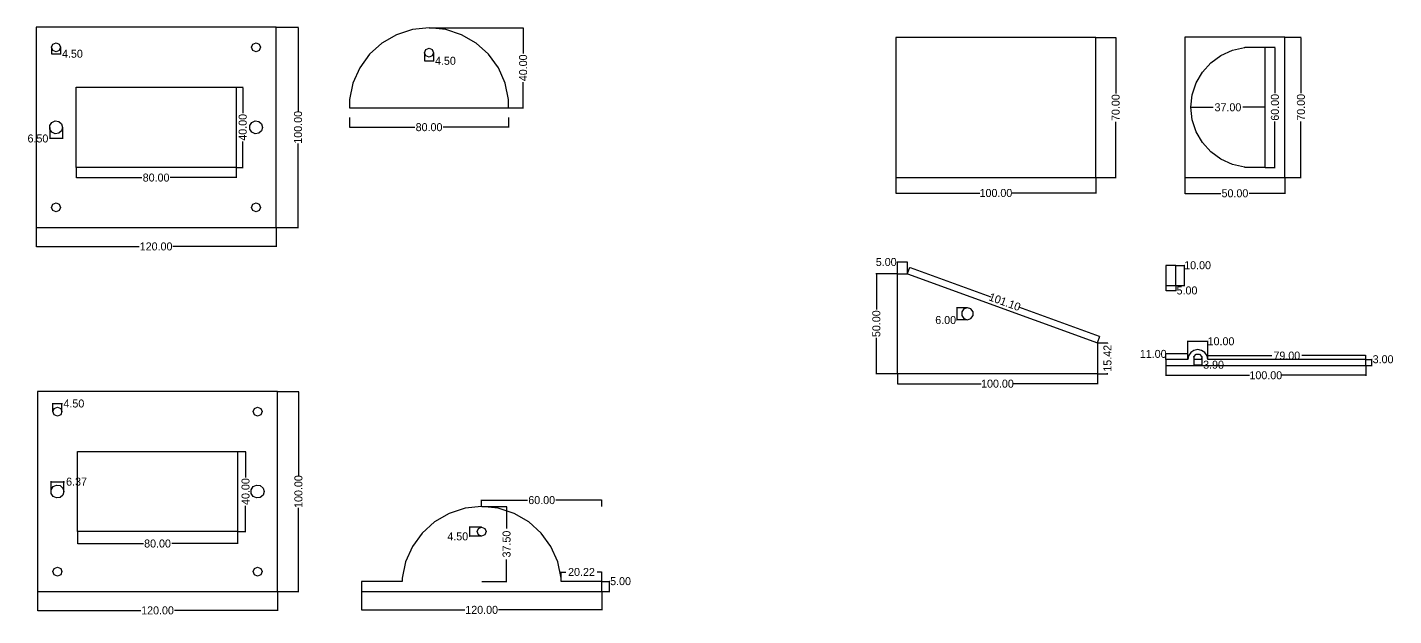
# Model space of a CAD drawing. Extents: x -184 to 1329, y -217 to 77.
# Drawn here: x -184 to 499, y -217 to 77 of the extents above; entities that cross this region are included whole.
import ezdxf

# ---------------------------------------------------------------- set-up
doc = ezdxf.new("R2010")
doc.units = 0
doc.header["$MEASUREMENT"] = 0
doc.dimstyles.new('mm', dxfattribs={"dimtxt": 4, "dimasz": 0.18, "dimexe": 0.18, "dimexo": 0.0625, "dimgap": 0.09, "dimtad": 0, "dimtoh": 1, "dimzin": 0, "dimdsep": 46, "dimtxsty": 'Standard', "dimcen": 0.09, "dimadec": 0, "dimazin": 0, "dimtfac": 1, "dimtofl": 0, "dimtmove": 0, "dimatfit": 3, "dimfxl": 1, "dimtolj": 1, "dimtzin": 0, "dimarcsym": 0})

# ---------------------------------------------------------------- blocks, each defined once
blk = doc.blocks.new('*D0')
at = {"color": 0, "lineweight": -2, "transparency": 16777216}
for p, q in [((-23.07, 31.72), (-23.07, 26.65)), ((56.49, 31.72), (56.49, 26.65)), ((-22.89, 26.83), (9.62, 26.83)), ((56.31, 26.83), (23.8, 26.83))]:
    blk.add_line(p, q, dxfattribs=at)
at = {"color": 0, "transparency": 16777216}
for points in [[(-22.89, 26.86), (-22.89, 26.8), (-23.07, 26.83)], [(56.31, 26.86), (56.31, 26.8), (56.49, 26.83)]]:
    blk.add_solid(points, dxfattribs=at)
at = {"layer": 'Defpoints', "color": 0, "transparency": 16777216}
for p in [(-23.07, 31.79), (56.49, 31.79), (56.49, 26.83)]:
    blk.add_point(p, dxfattribs=at)
at = {"color": 0, "transparency": 16777216, "insert": (16.71, 26.83), "char_height": 4, "attachment_point": 5}
blk.add_mtext('\\A1;80.00', dxfattribs=at)
blk = doc.blocks.new('*D1')
at = {"color": 0, "lineweight": -2, "transparency": 16777216}
for p, q in [((16.77, 76.52), (63.92, 76.52)), ((63.74, 76.34), (63.74, 63.61)), ((63.74, 36.7), (63.74, 49.43)), ((16.77, 36.52), (63.92, 36.52))]:
    blk.add_line(p, q, dxfattribs=at)
at = {"color": 0, "transparency": 16777216}
for points in [[(63.71, 76.34), (63.77, 76.34), (63.74, 76.52)], [(63.71, 36.7), (63.77, 36.7), (63.74, 36.52)]]:
    blk.add_solid(points, dxfattribs=at)
at = {"layer": 'Defpoints', "color": 0, "transparency": 16777216}
for p in [(16.71, 76.52), (16.71, 36.52), (63.74, 36.52)]:
    blk.add_point(p, dxfattribs=at)
at = {"color": 0, "transparency": 16777216, "insert": (63.74, 56.52), "char_height": 4, "attachment_point": 5, "rotation": 90}
blk.add_mtext('\\A1;40.00', dxfattribs=at)
blk = doc.blocks.new('*D2')
at = {"color": 0, "lineweight": -2, "transparency": 16777216}
for p, q in [((-179.71, -23.3), (-179.71, -32.97)), ((-59.71, -23.3), (-59.71, -32.97)), ((-179.53, -32.79), (-128.13, -32.79)), ((-59.89, -32.79), (-111.29, -32.79))]:
    blk.add_line(p, q, dxfattribs=at)
at = {"color": 0, "transparency": 16777216}
for points in [[(-179.53, -32.76), (-179.53, -32.82), (-179.71, -32.79)], [(-59.89, -32.76), (-59.89, -32.82), (-59.71, -32.79)]]:
    blk.add_solid(points, dxfattribs=at)
at = {"layer": 'Defpoints', "color": 0, "transparency": 16777216}
for p in [(-179.71, -23.23), (-59.71, -23.23), (-59.71, -32.79)]:
    blk.add_point(p, dxfattribs=at)
at = {"color": 0, "transparency": 16777216, "insert": (-119.71, -32.79), "char_height": 4, "attachment_point": 5}
blk.add_mtext('\\A1;120.00', dxfattribs=at)
blk = doc.blocks.new('*D3')
at = {"color": 0, "lineweight": -2, "transparency": 16777216}
for p, q in [((-59.65, 76.77), (-48.57, 76.77)), ((-48.75, 76.59), (-48.75, 34.86)), ((-48.75, -23.05), (-48.75, 18.68)), ((-59.65, -23.23), (-48.57, -23.23))]:
    blk.add_line(p, q, dxfattribs=at)
at = {"color": 0, "transparency": 16777216}
for points in [[(-48.78, 76.59), (-48.72, 76.59), (-48.75, 76.77)], [(-48.78, -23.05), (-48.72, -23.05), (-48.75, -23.23)]]:
    blk.add_solid(points, dxfattribs=at)
at = {"layer": 'Defpoints', "color": 0, "transparency": 16777216}
for p in [(-59.71, 76.77), (-59.71, -23.23), (-48.75, -23.23)]:
    blk.add_point(p, dxfattribs=at)
at = {"color": 0, "transparency": 16777216, "insert": (-48.75, 26.77), "char_height": 4, "attachment_point": 5, "rotation": 90}
blk.add_mtext('\\A1;100.00', dxfattribs=at)
blk = doc.blocks.new('*D4')
at = {"color": 0, "lineweight": -2, "transparency": 16777216}
for p, q in [((-159.71, 6.7), (-159.71, 1.45)), ((-159.53, 1.63), (-126.8, 1.63)), ((-79.89, 1.63), (-112.62, 1.63)), ((-79.71, 6.7), (-79.71, 1.45))]:
    blk.add_line(p, q, dxfattribs=at)
at = {"color": 0, "transparency": 16777216}
for points in [[(-159.53, 1.66), (-159.53, 1.6), (-159.71, 1.63)], [(-79.89, 1.66), (-79.89, 1.6), (-79.71, 1.63)]]:
    blk.add_solid(points, dxfattribs=at)
at = {"layer": 'Defpoints', "color": 0, "transparency": 16777216}
for p in [(-159.71, 6.77), (-79.71, 6.77), (-79.71, 1.63)]:
    blk.add_point(p, dxfattribs=at)
at = {"color": 0, "transparency": 16777216, "insert": (-119.71, 1.63), "char_height": 4, "attachment_point": 5}
blk.add_mtext('\\A1;80.00', dxfattribs=at)
blk = doc.blocks.new('*D5')
at = {"color": 0, "lineweight": -2, "transparency": 16777216}
for p, q in [((-79.65, 46.77), (-76.22, 46.77)), ((-76.4, 46.59), (-76.4, 33.86)), ((-76.4, 6.95), (-76.4, 19.68)), ((-79.65, 6.77), (-76.22, 6.77))]:
    blk.add_line(p, q, dxfattribs=at)
at = {"color": 0, "transparency": 16777216}
for points in [[(-76.43, 46.59), (-76.37, 46.59), (-76.4, 46.77)], [(-76.43, 6.95), (-76.37, 6.95), (-76.4, 6.77)]]:
    blk.add_solid(points, dxfattribs=at)
at = {"layer": 'Defpoints', "color": 0, "transparency": 16777216}
for p in [(-79.71, 46.77), (-79.71, 6.77), (-76.4, 6.77)]:
    blk.add_point(p, dxfattribs=at)
at = {"color": 0, "transparency": 16777216, "insert": (-76.4, 26.77), "char_height": 4, "attachment_point": 5, "rotation": 90}
blk.add_mtext('\\A1;40.00', dxfattribs=at)
blk = doc.blocks.new('*D6')
at = {"color": 0, "lineweight": -2, "transparency": 16777216}
for p, q in [((-171.96, 66.7), (-171.96, 63.36)), ((-171.78, 63.54), (-167.64, 63.54)), ((-167.46, 66.7), (-167.46, 63.36)), ((-167.46, 63.54), (-167.28, 63.54))]:
    blk.add_line(p, q, dxfattribs=at)
at = {"color": 0, "transparency": 16777216}
for points in [[(-171.78, 63.57), (-171.78, 63.51), (-171.96, 63.54)], [(-167.64, 63.57), (-167.64, 63.51), (-167.46, 63.54)]]:
    blk.add_solid(points, dxfattribs=at)
at = {"layer": 'Defpoints', "color": 0, "transparency": 16777216}
for p in [(-171.96, 66.77), (-167.46, 66.77), (-167.46, 63.54)]:
    blk.add_point(p, dxfattribs=at)
at = {"color": 0, "transparency": 16777216, "insert": (-161.52, 63.54), "char_height": 4, "attachment_point": 5}
blk.add_mtext('\\A1;4.50', dxfattribs=at)
blk = doc.blocks.new('*D7')
at = {"color": 0, "lineweight": -2, "transparency": 16777216}
for p, q in [((-172.83, 21.18), (-173.01, 21.18)), ((-172.83, 26.7), (-172.83, 21)), ((-166.64, 21.18), (-172.65, 21.18)), ((-166.46, 26.7), (-166.46, 21))]:
    blk.add_line(p, q, dxfattribs=at)
at = {"color": 0, "transparency": 16777216}
for points in [[(-172.65, 21.21), (-172.65, 21.15), (-172.83, 21.18)], [(-166.64, 21.21), (-166.64, 21.15), (-166.46, 21.18)]]:
    blk.add_solid(points, dxfattribs=at)
at = {"layer": 'Defpoints', "color": 0, "transparency": 16777216}
for p in [(-172.83, 26.77), (-172.83, 21.18), (-166.46, 26.77)]:
    blk.add_point(p, dxfattribs=at)
at = {"color": 0, "transparency": 16777216, "insert": (-178.77, 21.18), "char_height": 4, "attachment_point": 5}
blk.add_mtext('\\A1;6.50', dxfattribs=at)
blk = doc.blocks.new('*D8')
at = {"color": 0, "lineweight": -2, "transparency": 16777216}
for p, q in [((14.46, 63.96), (14.46, 59.83)), ((18.96, 63.96), (18.96, 59.83)), ((14.64, 60.01), (18.78, 60.01)), ((18.96, 60.01), (19.14, 60.01))]:
    blk.add_line(p, q, dxfattribs=at)
at = {"color": 0, "transparency": 16777216}
for points in [[(14.64, 60.04), (14.64, 59.98), (14.46, 60.01)], [(18.78, 60.04), (18.78, 59.98), (18.96, 60.01)]]:
    blk.add_solid(points, dxfattribs=at)
at = {"layer": 'Defpoints', "color": 0, "transparency": 16777216}
for p in [(14.46, 64.02), (18.96, 64.02), (18.96, 60.01)]:
    blk.add_point(p, dxfattribs=at)
at = {"color": 0, "transparency": 16777216, "insert": (24.9, 60.01), "char_height": 4, "attachment_point": 5}
blk.add_mtext('\\A1;4.50', dxfattribs=at)
blk = doc.blocks.new('*D9')
at = {"color": 0, "lineweight": -2, "transparency": 16777216}
for p, q in [((250.04, 1.56), (250.04, -6.26)), ((350.04, 1.56), (350.04, -6.26)), ((250.22, -6.08), (291.95, -6.08)), ((349.86, -6.08), (308.13, -6.08))]:
    blk.add_line(p, q, dxfattribs=at)
at = {"color": 0, "transparency": 16777216}
for points in [[(250.22, -6.05), (250.22, -6.11), (250.04, -6.08)], [(349.86, -6.05), (349.86, -6.11), (350.04, -6.08)]]:
    blk.add_solid(points, dxfattribs=at)
at = {"layer": 'Defpoints', "color": 0, "transparency": 16777216}
for p in [(250.04, 1.62), (350.04, 1.62), (350.04, -6.08)]:
    blk.add_point(p, dxfattribs=at)
at = {"color": 0, "transparency": 16777216, "insert": (300.04, -6.08), "char_height": 4, "attachment_point": 5}
blk.add_mtext('\\A1;100.00', dxfattribs=at)
blk = doc.blocks.new('*D10')
at = {"color": 0, "lineweight": -2, "transparency": 16777216}
for p, q in [((350.1, 71.62), (360.08, 71.62)), ((359.9, 71.44), (359.9, 43.71)), ((359.9, 1.8), (359.9, 29.53)), ((350.1, 1.62), (360.08, 1.62))]:
    blk.add_line(p, q, dxfattribs=at)
at = {"color": 0, "transparency": 16777216}
for points in [[(359.87, 71.44), (359.93, 71.44), (359.9, 71.62)], [(359.87, 1.8), (359.93, 1.8), (359.9, 1.62)]]:
    blk.add_solid(points, dxfattribs=at)
at = {"layer": 'Defpoints', "color": 0, "transparency": 16777216}
for p in [(350.04, 71.62), (350.04, 1.62), (359.9, 1.62)]:
    blk.add_point(p, dxfattribs=at)
at = {"color": 0, "transparency": 16777216, "insert": (359.9, 36.62), "char_height": 4, "attachment_point": 5, "rotation": 90}
blk.add_mtext('\\A1;70.00', dxfattribs=at)
blk = doc.blocks.new('*D11')
at = {"color": 0, "lineweight": -2, "transparency": 16777216}
for p, q in [((250.81, -96.46), (250.81, -101.58)), ((250.99, -101.4), (292.72, -101.4)), ((350.63, -101.4), (308.9, -101.4)), ((350.81, -96.46), (350.81, -101.58))]:
    blk.add_line(p, q, dxfattribs=at)
at = {"color": 0, "transparency": 16777216}
for points in [[(250.99, -101.37), (250.99, -101.43), (250.81, -101.4)], [(350.63, -101.37), (350.63, -101.43), (350.81, -101.4)]]:
    blk.add_solid(points, dxfattribs=at)
at = {"layer": 'Defpoints', "color": 0, "transparency": 16777216}
for p in [(250.81, -96.4), (250.81, -101.4), (350.81, -96.4)]:
    blk.add_point(p, dxfattribs=at)
at = {"color": 0, "transparency": 16777216, "insert": (300.81, -101.4), "char_height": 4, "attachment_point": 5}
blk.add_mtext('\\A1;100.00', dxfattribs=at)
blk = doc.blocks.new('*D12')
at = {"color": 0, "lineweight": -2, "transparency": 16777216}
for p, q in [((250.75, -46.4), (240.1, -46.4)), ((240.28, -46.58), (240.28, -64.31)), ((240.28, -96.22), (240.28, -78.49)), ((250.75, -96.4), (240.1, -96.4))]:
    blk.add_line(p, q, dxfattribs=at)
at = {"color": 0, "transparency": 16777216}
for points in [[(240.25, -46.58), (240.31, -46.58), (240.28, -46.4)], [(240.25, -96.22), (240.31, -96.22), (240.28, -96.4)]]:
    blk.add_solid(points, dxfattribs=at)
at = {"layer": 'Defpoints', "color": 0, "transparency": 16777216}
for p in [(250.81, -46.4), (240.28, -96.4), (250.81, -96.4)]:
    blk.add_point(p, dxfattribs=at)
at = {"color": 0, "transparency": 16777216, "insert": (240.28, -71.4), "char_height": 4, "attachment_point": 5, "rotation": 90}
blk.add_mtext('\\A1;50.00', dxfattribs=at)
blk = doc.blocks.new('*D14')
at = {"color": 0, "lineweight": -2, "transparency": 16777216}
for p, q in [((255.83, -46.34), (257.02, -43.07)), ((257.13, -43.3), (297.49, -57.99)), ((351.79, -77.76), (311.44, -63.07)), ((350.83, -80.92), (352.02, -77.65))]:
    blk.add_line(p, q, dxfattribs=at)
at = {"color": 0, "transparency": 16777216}
for points in [[(257.14, -43.28), (257.12, -43.33), (256.96, -43.24)], [(351.8, -77.73), (351.78, -77.79), (351.96, -77.82)]]:
    blk.add_solid(points, dxfattribs=at)
at = {"layer": 'Defpoints', "color": 0, "transparency": 16777216}
for p in [(255.81, -46.4), (350.81, -80.98), (351.96, -77.82)]:
    blk.add_point(p, dxfattribs=at)
at = {"color": 0, "transparency": 16777216, "insert": (304.46, -60.53), "char_height": 4, "attachment_point": 5, "rotation": 340.00009}
blk.add_mtext('\\A1;101.10', dxfattribs=at)
blk = doc.blocks.new('*D15')
at = {"color": 0, "lineweight": -2, "transparency": 16777216}
for p, q in [((250.81, -40.58), (250.63, -40.58)), ((250.81, -46.34), (250.81, -40.4)), ((255.63, -40.58), (250.99, -40.58)), ((255.81, -46.34), (255.81, -40.4))]:
    blk.add_line(p, q, dxfattribs=at)
at = {"color": 0, "transparency": 16777216}
for points in [[(250.99, -40.55), (250.99, -40.61), (250.81, -40.58)], [(255.63, -40.55), (255.63, -40.61), (255.81, -40.58)]]:
    blk.add_solid(points, dxfattribs=at)
at = {"layer": 'Defpoints', "color": 0, "transparency": 16777216}
for p in [(250.81, -40.58), (250.81, -46.4), (255.81, -46.4)]:
    blk.add_point(p, dxfattribs=at)
at = {"color": 0, "transparency": 16777216, "insert": (245.21, -40.58), "char_height": 4, "attachment_point": 5}
blk.add_mtext('\\A1;5.00', dxfattribs=at)
blk = doc.blocks.new('*D16')
at = {"color": 0, "lineweight": -2, "transparency": 16777216}
for p, q in [((350.88, -80.98), (355.99, -80.98)), ((355.81, -81.16), (355.81, -81.27)), ((350.88, -96.4), (355.99, -96.4)), ((355.81, -96.22), (355.81, -96.11))]:
    blk.add_line(p, q, dxfattribs=at)
at = {"color": 0, "transparency": 16777216}
for points in [[(355.78, -81.16), (355.84, -81.16), (355.81, -80.98)], [(355.78, -96.22), (355.84, -96.22), (355.81, -96.4)]]:
    blk.add_solid(points, dxfattribs=at)
at = {"layer": 'Defpoints', "color": 0, "transparency": 16777216}
for p in [(350.81, -80.98), (350.81, -96.4), (355.81, -96.4)]:
    blk.add_point(p, dxfattribs=at)
at = {"color": 0, "transparency": 16777216, "insert": (355.81, -88.69), "char_height": 4, "attachment_point": 5, "rotation": 90}
blk.add_mtext('\\A1;15.42', dxfattribs=at)
blk = doc.blocks.new('*D19')
at = {"color": 0, "lineweight": -2, "transparency": 16777216}
for p, q in [((285.75, -63.4), (280.35, -63.4)), ((280.53, -63.58), (280.53, -69.22)), ((285.75, -69.4), (280.35, -69.4)), ((280.53, -69.58), (280.35, -69.58)), ((280.53, -69.4), (280.53, -69.58))]:
    blk.add_line(p, q, dxfattribs=at)
at = {"color": 0, "transparency": 16777216}
for points in [[(280.5, -63.58), (280.56, -63.58), (280.53, -63.4)], [(280.5, -69.22), (280.56, -69.22), (280.53, -69.4)]]:
    blk.add_solid(points, dxfattribs=at)
at = {"layer": 'Defpoints', "color": 0, "transparency": 16777216}
for p in [(285.81, -63.4), (280.53, -69.4), (285.81, -69.4)]:
    blk.add_point(p, dxfattribs=at)
at = {"color": 0, "transparency": 16777216, "insert": (274.92, -69.58), "char_height": 4, "attachment_point": 5}
blk.add_mtext('\\A1;6.00', dxfattribs=at)
blk = doc.blocks.new('*D20')
at = {"color": 0, "lineweight": -2, "transparency": 16777216}
for p, q in [((384.93, -92.44), (384.93, -97.38)), ((484.93, -92.44), (484.93, -97.38)), ((385.11, -97.2), (426.84, -97.2)), ((484.75, -97.2), (443.02, -97.2))]:
    blk.add_line(p, q, dxfattribs=at)
at = {"color": 0, "transparency": 16777216}
for points in [[(385.11, -97.17), (385.11, -97.23), (384.93, -97.2)], [(484.75, -97.17), (484.75, -97.23), (484.93, -97.2)]]:
    blk.add_solid(points, dxfattribs=at)
at = {"layer": 'Defpoints', "color": 0, "transparency": 16777216}
for p in [(384.93, -92.37), (484.93, -92.37), (484.93, -97.2)]:
    blk.add_point(p, dxfattribs=at)
at = {"color": 0, "transparency": 16777216, "insert": (434.93, -97.2), "char_height": 4, "attachment_point": 5}
blk.add_mtext('\\A1;100.00', dxfattribs=at)
blk = doc.blocks.new('*D21')
at = {"color": 0, "lineweight": -2, "transparency": 16777216}
for p, q in [((485, -89.37), (488.11, -89.37)), ((485, -92.37), (488.11, -92.37)), ((487.93, -89.37), (487.93, -89.19)), ((487.93, -89.19), (488.11, -89.19)), ((487.93, -92.19), (487.93, -89.55))]:
    blk.add_line(p, q, dxfattribs=at)
at = {"color": 0, "transparency": 16777216}
for points in [[(487.9, -89.55), (487.96, -89.55), (487.93, -89.37)], [(487.9, -92.19), (487.96, -92.19), (487.93, -92.37)]]:
    blk.add_solid(points, dxfattribs=at)
at = {"layer": 'Defpoints', "color": 0, "transparency": 16777216}
for p in [(484.93, -89.37), (484.93, -92.37), (487.93, -89.37)]:
    blk.add_point(p, dxfattribs=at)
at = {"color": 0, "transparency": 16777216, "insert": (493.54, -89.19), "char_height": 4, "attachment_point": 5}
blk.add_mtext('\\A1;3.00', dxfattribs=at)
blk = doc.blocks.new('*D22')
at = {"color": 0, "lineweight": -2, "transparency": 16777216}
for p, q in [((405.93, -89.31), (405.93, -87.19)), ((406.11, -87.37), (438.01, -87.37)), ((484.75, -87.37), (452.86, -87.37)), ((484.93, -89.31), (484.93, -87.19))]:
    blk.add_line(p, q, dxfattribs=at)
at = {"color": 0, "transparency": 16777216}
for points in [[(406.11, -87.34), (406.11, -87.4), (405.93, -87.37)], [(484.75, -87.34), (484.75, -87.4), (484.93, -87.37)]]:
    blk.add_solid(points, dxfattribs=at)
at = {"layer": 'Defpoints', "color": 0, "transparency": 16777216}
for p in [(484.93, -87.37), (405.93, -89.37), (484.93, -89.37)]:
    blk.add_point(p, dxfattribs=at)
at = {"color": 0, "transparency": 16777216, "insert": (445.43, -87.37), "char_height": 4, "attachment_point": 5}
blk.add_mtext('\\A1;79.00', dxfattribs=at)
blk = doc.blocks.new('*D23')
at = {"color": 0, "lineweight": -2, "transparency": 16777216}
for p, q in [((395.93, -89.31), (395.93, -80.03)), ((396.11, -80.21), (405.75, -80.21)), ((405.93, -89.31), (405.93, -80.03)), ((405.93, -80.21), (406.11, -80.21))]:
    blk.add_line(p, q, dxfattribs=at)
at = {"color": 0, "transparency": 16777216}
for points in [[(396.11, -80.18), (396.11, -80.24), (395.93, -80.21)], [(405.75, -80.18), (405.75, -80.24), (405.93, -80.21)]]:
    blk.add_solid(points, dxfattribs=at)
at = {"layer": 'Defpoints', "color": 0, "transparency": 16777216}
for p in [(405.93, -80.21), (395.93, -89.37), (405.93, -89.37)]:
    blk.add_point(p, dxfattribs=at)
at = {"color": 0, "transparency": 16777216, "insert": (412.54, -80.21), "char_height": 4, "attachment_point": 5}
blk.add_mtext('\\A1;10.00', dxfattribs=at)
blk = doc.blocks.new('*D24')
at = {"color": 0, "lineweight": -2, "transparency": 16777216}
for p, q in [((398.98, -87.99), (398.98, -92.11)), ((402.88, -87.99), (402.88, -92.11)), ((399.16, -91.93), (402.7, -91.93)), ((402.88, -91.93), (403.06, -91.93))]:
    blk.add_line(p, q, dxfattribs=at)
at = {"color": 0, "transparency": 16777216}
for points in [[(399.16, -91.9), (399.16, -91.96), (398.98, -91.93)], [(402.7, -91.9), (402.7, -91.96), (402.88, -91.93)]]:
    blk.add_solid(points, dxfattribs=at)
at = {"layer": 'Defpoints', "color": 0, "transparency": 16777216}
for p in [(398.98, -87.93), (402.88, -87.93), (402.88, -91.93)]:
    blk.add_point(p, dxfattribs=at)
at = {"color": 0, "transparency": 16777216, "insert": (408.82, -91.93), "char_height": 4, "attachment_point": 5}
blk.add_mtext('\\A1;3.90', dxfattribs=at)
blk = doc.blocks.new('*D25')
at = {"color": 0, "lineweight": -2, "transparency": 16777216}
for p, q in [((384.93, -86.53), (384.75, -86.53)), ((384.93, -89.31), (384.93, -86.35)), ((395.75, -86.53), (385.11, -86.53)), ((395.93, -89.31), (395.93, -86.35))]:
    blk.add_line(p, q, dxfattribs=at)
at = {"color": 0, "transparency": 16777216}
for points in [[(385.11, -86.5), (385.11, -86.56), (384.93, -86.53)], [(395.75, -86.5), (395.75, -86.56), (395.93, -86.53)]]:
    blk.add_solid(points, dxfattribs=at)
at = {"layer": 'Defpoints', "color": 0, "transparency": 16777216}
for p in [(384.93, -86.53), (384.93, -89.37), (395.93, -89.37)]:
    blk.add_point(p, dxfattribs=at)
at = {"color": 0, "transparency": 16777216, "insert": (378.66, -86.53), "char_height": 4, "attachment_point": 5}
blk.add_mtext('\\A1;11.00', dxfattribs=at)
blk = doc.blocks.new('*D26')
at = {"color": 0, "lineweight": -2, "transparency": 16777216}
for p, q in [((384.93, -52.44), (384.93, -54.98)), ((389.93, -52.44), (389.93, -54.98)), ((385.11, -54.8), (389.75, -54.8)), ((389.93, -54.8), (390.11, -54.8))]:
    blk.add_line(p, q, dxfattribs=at)
at = {"color": 0, "transparency": 16777216}
for points in [[(385.11, -54.77), (385.11, -54.83), (384.93, -54.8)], [(389.75, -54.77), (389.75, -54.83), (389.93, -54.8)]]:
    blk.add_solid(points, dxfattribs=at)
at = {"layer": 'Defpoints', "color": 0, "transparency": 16777216}
for p in [(384.93, -52.37), (389.93, -52.37), (389.93, -54.8)]:
    blk.add_point(p, dxfattribs=at)
at = {"color": 0, "transparency": 16777216, "insert": (395.54, -54.8), "char_height": 4, "attachment_point": 5}
blk.add_mtext('\\A1;5.00', dxfattribs=at)
blk = doc.blocks.new('*D27')
at = {"color": 0, "lineweight": -2, "transparency": 16777216}
for p, q in [((390, -42.37), (394.41, -42.37)), ((394.23, -42.37), (394.23, -42.19)), ((394.23, -42.19), (394.41, -42.19)), ((394.23, -52.19), (394.23, -42.55)), ((390, -52.37), (394.41, -52.37))]:
    blk.add_line(p, q, dxfattribs=at)
at = {"color": 0, "transparency": 16777216}
for points in [[(394.2, -42.55), (394.26, -42.55), (394.23, -42.37)], [(394.2, -52.19), (394.26, -52.19), (394.23, -52.37)]]:
    blk.add_solid(points, dxfattribs=at)
at = {"layer": 'Defpoints', "color": 0, "transparency": 16777216}
for p in [(389.93, -42.37), (394.23, -42.37), (389.93, -52.37)]:
    blk.add_point(p, dxfattribs=at)
at = {"color": 0, "transparency": 16777216, "insert": (400.84, -42.19), "char_height": 4, "attachment_point": 5}
blk.add_mtext('\\A1;10.00', dxfattribs=at)
blk = doc.blocks.new('*D28')
at = {"color": 0, "lineweight": -2, "transparency": 16777216}
for p, q in [((394.5, 1.7), (394.5, -6.41)), ((444.5, 1.7), (444.5, -6.41)), ((394.68, -6.23), (412.41, -6.23)), ((444.32, -6.23), (426.59, -6.23))]:
    blk.add_line(p, q, dxfattribs=at)
at = {"color": 0, "transparency": 16777216}
for points in [[(394.68, -6.2), (394.68, -6.26), (394.5, -6.23)], [(444.32, -6.2), (444.32, -6.26), (444.5, -6.23)]]:
    blk.add_solid(points, dxfattribs=at)
at = {"layer": 'Defpoints', "color": 0, "transparency": 16777216}
for p in [(394.5, 1.77), (444.5, 1.77), (444.5, -6.23)]:
    blk.add_point(p, dxfattribs=at)
at = {"color": 0, "transparency": 16777216, "insert": (419.5, -6.23), "char_height": 4, "attachment_point": 5}
blk.add_mtext('\\A1;50.00', dxfattribs=at)
blk = doc.blocks.new('*D29')
at = {"color": 0, "lineweight": -2, "transparency": 16777216}
for p, q in [((444.56, 71.77), (452.68, 71.77)), ((452.5, 71.59), (452.5, 43.86)), ((452.5, 1.95), (452.5, 29.68)), ((444.56, 1.77), (452.68, 1.77))]:
    blk.add_line(p, q, dxfattribs=at)
at = {"color": 0, "transparency": 16777216}
for points in [[(452.47, 71.59), (452.53, 71.59), (452.5, 71.77)], [(452.47, 1.95), (452.53, 1.95), (452.5, 1.77)]]:
    blk.add_solid(points, dxfattribs=at)
at = {"layer": 'Defpoints', "color": 0, "transparency": 16777216}
for p in [(444.5, 71.77), (452.5, 71.77), (444.5, 1.77)]:
    blk.add_point(p, dxfattribs=at)
at = {"color": 0, "transparency": 16777216, "insert": (452.5, 36.77), "char_height": 4, "attachment_point": 5, "rotation": 90}
blk.add_mtext('\\A1;70.00', dxfattribs=at)
blk = doc.blocks.new('*D30')
at = {"color": 0, "lineweight": -2, "transparency": 16777216}
for p, q in [((397.5, 36.83), (397.5, 36.95)), ((397.68, 36.77), (408.57, 36.77)), ((434.32, 36.77), (423.42, 36.77)), ((434.5, 36.83), (434.5, 36.95))]:
    blk.add_line(p, q, dxfattribs=at)
at = {"color": 0, "transparency": 16777216}
for points in [[(397.68, 36.8), (397.68, 36.74), (397.5, 36.77)], [(434.32, 36.8), (434.32, 36.74), (434.5, 36.77)]]:
    blk.add_solid(points, dxfattribs=at)
at = {"layer": 'Defpoints', "color": 0, "transparency": 16777216}
for p in [(397.5, 36.77), (434.5, 36.77), (434.5, 36.77)]:
    blk.add_point(p, dxfattribs=at)
at = {"color": 0, "transparency": 16777216, "insert": (416, 36.77), "char_height": 4, "attachment_point": 5}
blk.add_mtext('\\A1;37.00', dxfattribs=at)
blk = doc.blocks.new('*D31')
at = {"color": 0, "lineweight": -2, "transparency": 16777216}
for p, q in [((434.56, 66.77), (439.68, 66.77)), ((439.5, 66.59), (439.5, 43.86)), ((439.5, 6.95), (439.5, 29.68)), ((434.56, 6.77), (439.68, 6.77))]:
    blk.add_line(p, q, dxfattribs=at)
at = {"color": 0, "transparency": 16777216}
for points in [[(439.47, 66.59), (439.53, 66.59), (439.5, 66.77)], [(439.47, 6.95), (439.53, 6.95), (439.5, 6.77)]]:
    blk.add_solid(points, dxfattribs=at)
at = {"layer": 'Defpoints', "color": 0, "transparency": 16777216}
for p in [(434.5, 66.77), (439.5, 66.77), (434.5, 6.77)]:
    blk.add_point(p, dxfattribs=at)
at = {"color": 0, "transparency": 16777216, "insert": (439.5, 36.77), "char_height": 4, "attachment_point": 5, "rotation": 90}
blk.add_mtext('\\A1;60.00', dxfattribs=at)
blk = doc.blocks.new('*D88')
at = {"color": 0, "lineweight": -2, "transparency": 16777216}
for p, q in [((-178.99, -205.37), (-178.99, -214.92)), ((-58.99, -205.37), (-58.99, -214.92)), ((-178.81, -214.74), (-127.41, -214.74)), ((-59.17, -214.74), (-110.57, -214.74))]:
    blk.add_line(p, q, dxfattribs=at)
at = {"color": 0, "transparency": 16777216}
for points in [[(-178.81, -214.71), (-178.81, -214.77), (-178.99, -214.74)], [(-59.17, -214.71), (-59.17, -214.77), (-58.99, -214.74)]]:
    blk.add_solid(points, dxfattribs=at)
at = {"layer": 'Defpoints', "color": 0, "transparency": 16777216}
for p in [(-178.99, -205.31), (-58.99, -205.31), (-58.99, -214.74)]:
    blk.add_point(p, dxfattribs=at)
at = {"color": 0, "transparency": 16777216, "insert": (-118.99, -214.74), "char_height": 4, "attachment_point": 5}
blk.add_mtext('\\A1;120.00', dxfattribs=at)
blk = doc.blocks.new('*D89')
at = {"color": 0, "lineweight": -2, "transparency": 16777216}
for p, q in [((-58.93, -105.31), (-48.38, -105.31)), ((-48.56, -105.49), (-48.56, -147.22)), ((-48.56, -205.13), (-48.56, -163.4)), ((-58.93, -205.31), (-48.38, -205.31))]:
    blk.add_line(p, q, dxfattribs=at)
at = {"color": 0, "transparency": 16777216}
for points in [[(-48.59, -105.49), (-48.53, -105.49), (-48.56, -105.31)], [(-48.59, -205.13), (-48.53, -205.13), (-48.56, -205.31)]]:
    blk.add_solid(points, dxfattribs=at)
at = {"layer": 'Defpoints', "color": 0, "transparency": 16777216}
for p in [(-58.99, -105.31), (-48.56, -105.31), (-58.99, -205.31)]:
    blk.add_point(p, dxfattribs=at)
at = {"color": 0, "transparency": 16777216, "insert": (-48.56, -155.31), "char_height": 4, "attachment_point": 5, "rotation": 90}
blk.add_mtext('\\A1;100.00', dxfattribs=at)
blk = doc.blocks.new('*D90')
at = {"color": 0, "lineweight": -2, "transparency": 16777216}
for p, q in [((-158.99, -175.37), (-158.99, -181.49)), ((-78.99, -175.37), (-78.99, -181.49)), ((-158.81, -181.31), (-126.08, -181.31)), ((-79.17, -181.31), (-111.9, -181.31))]:
    blk.add_line(p, q, dxfattribs=at)
at = {"color": 0, "transparency": 16777216}
for points in [[(-158.81, -181.28), (-158.81, -181.34), (-158.99, -181.31)], [(-79.17, -181.28), (-79.17, -181.34), (-78.99, -181.31)]]:
    blk.add_solid(points, dxfattribs=at)
at = {"layer": 'Defpoints', "color": 0, "transparency": 16777216}
for p in [(-158.99, -175.31), (-78.99, -175.31), (-78.99, -181.31)]:
    blk.add_point(p, dxfattribs=at)
at = {"color": 0, "transparency": 16777216, "insert": (-118.99, -181.31), "char_height": 4, "attachment_point": 5}
blk.add_mtext('\\A1;80.00', dxfattribs=at)
blk = doc.blocks.new('*D91')
at = {"color": 0, "lineweight": -2, "transparency": 16777216}
for p, q in [((-78.93, -135.31), (-74.81, -135.31)), ((-74.99, -135.49), (-74.99, -148.22)), ((-74.99, -175.13), (-74.99, -162.4)), ((-78.93, -175.31), (-74.81, -175.31))]:
    blk.add_line(p, q, dxfattribs=at)
at = {"color": 0, "transparency": 16777216}
for points in [[(-75.02, -135.49), (-74.96, -135.49), (-74.99, -135.31)], [(-75.02, -175.13), (-74.96, -175.13), (-74.99, -175.31)]]:
    blk.add_solid(points, dxfattribs=at)
at = {"layer": 'Defpoints', "color": 0, "transparency": 16777216}
for p in [(-78.99, -135.31), (-74.99, -135.31), (-78.99, -175.31)]:
    blk.add_point(p, dxfattribs=at)
at = {"color": 0, "transparency": 16777216, "insert": (-74.99, -155.31), "char_height": 4, "attachment_point": 5, "rotation": 90}
blk.add_mtext('\\A1;40.00', dxfattribs=at)
blk = doc.blocks.new('*D92')
at = {"color": 0, "lineweight": -2, "transparency": 16777216}
for p, q in [((-171.24, -115.25), (-171.24, -111.13)), ((-171.06, -111.31), (-166.92, -111.31)), ((-166.74, -115.25), (-166.74, -111.13)), ((-166.74, -111.31), (-166.56, -111.31))]:
    blk.add_line(p, q, dxfattribs=at)
at = {"color": 0, "transparency": 16777216}
for points in [[(-171.06, -111.28), (-171.06, -111.34), (-171.24, -111.31)], [(-166.92, -111.28), (-166.92, -111.34), (-166.74, -111.31)]]:
    blk.add_solid(points, dxfattribs=at)
at = {"layer": 'Defpoints', "color": 0, "transparency": 16777216}
for p in [(-171.24, -115.31), (-166.74, -111.31), (-166.74, -115.31)]:
    blk.add_point(p, dxfattribs=at)
at = {"color": 0, "transparency": 16777216, "insert": (-160.8, -111.31), "char_height": 4, "attachment_point": 5}
blk.add_mtext('\\A1;4.50', dxfattribs=at)
blk = doc.blocks.new('*D95')
at = {"color": 0, "lineweight": -2, "transparency": 16777216}
for p, q in [((-172.11, -155.25), (-172.11, -150.2)), ((-165.74, -155.25), (-165.74, -150.2)), ((-171.93, -150.38), (-165.92, -150.38)), ((-165.74, -150.38), (-165.56, -150.38))]:
    blk.add_line(p, q, dxfattribs=at)
at = {"color": 0, "transparency": 16777216}
for points in [[(-171.93, -150.35), (-171.93, -150.41), (-172.11, -150.38)], [(-165.92, -150.35), (-165.92, -150.41), (-165.74, -150.38)]]:
    blk.add_solid(points, dxfattribs=at)
at = {"layer": 'Defpoints', "color": 0, "transparency": 16777216}
for p in [(-172.11, -155.31), (-165.74, -150.38), (-165.74, -155.31)]:
    blk.add_point(p, dxfattribs=at)
at = {"color": 0, "transparency": 16777216, "insert": (-159.47, -150.38), "char_height": 4, "attachment_point": 5}
blk.add_mtext('\\A1;6.37', dxfattribs=at)
blk = doc.blocks.new('*D99')
at = {"color": 0, "lineweight": -2, "transparency": 16777216}
for p, q in [((-16.99, -205.37), (-16.99, -214.66)), ((103.01, -205.37), (103.01, -214.66)), ((-16.81, -214.48), (34.59, -214.48)), ((102.83, -214.48), (51.43, -214.48))]:
    blk.add_line(p, q, dxfattribs=at)
at = {"color": 0, "transparency": 16777216}
for points in [[(-16.81, -214.45), (-16.81, -214.51), (-16.99, -214.48)], [(102.83, -214.45), (102.83, -214.51), (103.01, -214.48)]]:
    blk.add_solid(points, dxfattribs=at)
at = {"layer": 'Defpoints', "color": 0, "transparency": 16777216}
for p in [(-16.99, -205.31), (103.01, -205.31), (103.01, -214.48)]:
    blk.add_point(p, dxfattribs=at)
at = {"color": 0, "transparency": 16777216, "insert": (43.01, -214.48), "char_height": 4, "attachment_point": 5}
blk.add_mtext('\\A1;120.00', dxfattribs=at)
blk = doc.blocks.new('*D100')
at = {"color": 0, "lineweight": -2, "transparency": 16777216}
for p, q in [((103.07, -200.31), (107.01, -200.31)), ((106.83, -200.31), (106.83, -200.13)), ((106.83, -200.13), (107.01, -200.13)), ((106.83, -205.13), (106.83, -200.49)), ((103.07, -205.31), (107.01, -205.31))]:
    blk.add_line(p, q, dxfattribs=at)
at = {"color": 0, "transparency": 16777216}
for points in [[(106.8, -200.49), (106.86, -200.49), (106.83, -200.31)], [(106.8, -205.13), (106.86, -205.13), (106.83, -205.31)]]:
    blk.add_solid(points, dxfattribs=at)
at = {"layer": 'Defpoints', "color": 0, "transparency": 16777216}
for p in [(103.01, -200.31), (106.83, -200.31), (103.01, -205.31)]:
    blk.add_point(p, dxfattribs=at)
at = {"color": 0, "transparency": 16777216, "insert": (112.43, -200.13), "char_height": 4, "attachment_point": 5}
blk.add_mtext('\\A1;5.00', dxfattribs=at)
blk = doc.blocks.new('*D101')
at = {"color": 0, "lineweight": -2, "transparency": 16777216}
for p, q in [((82.79, -200.25), (82.79, -195.37)), ((82.97, -195.55), (85.14, -195.55)), ((102.83, -195.55), (100.66, -195.55)), ((103.01, -200.25), (103.01, -195.37))]:
    blk.add_line(p, q, dxfattribs=at)
at = {"color": 0, "transparency": 16777216}
for points in [[(82.97, -195.52), (82.97, -195.58), (82.79, -195.55)], [(102.83, -195.52), (102.83, -195.58), (103.01, -195.55)]]:
    blk.add_solid(points, dxfattribs=at)
at = {"layer": 'Defpoints', "color": 0, "transparency": 16777216}
for p in [(82.79, -195.55), (82.79, -200.31), (103.01, -200.31)]:
    blk.add_point(p, dxfattribs=at)
at = {"color": 0, "transparency": 16777216, "insert": (92.9, -195.55), "char_height": 4, "attachment_point": 5}
blk.add_mtext('\\A1;20.22', dxfattribs=at)
blk = doc.blocks.new('*D102')
at = {"color": 0, "lineweight": -2, "transparency": 16777216}
for p, q in [((43.07, -162.81), (55.65, -162.81)), ((55.47, -162.99), (55.47, -173.8)), ((55.47, -200.13), (55.47, -189.31)), ((43.07, -200.31), (55.65, -200.31))]:
    blk.add_line(p, q, dxfattribs=at)
at = {"color": 0, "transparency": 16777216}
for points in [[(55.44, -162.99), (55.5, -162.99), (55.47, -162.81)], [(55.44, -200.13), (55.5, -200.13), (55.47, -200.31)]]:
    blk.add_solid(points, dxfattribs=at)
at = {"layer": 'Defpoints', "color": 0, "transparency": 16777216}
for p in [(43.01, -162.81), (55.47, -162.81), (43.01, -200.31)]:
    blk.add_point(p, dxfattribs=at)
at = {"color": 0, "transparency": 16777216, "insert": (55.47, -181.56), "char_height": 4, "attachment_point": 5, "rotation": 90}
blk.add_mtext('\\A1;37.50', dxfattribs=at)
blk = doc.blocks.new('*D103')
at = {"color": 0, "lineweight": -2, "transparency": 16777216}
for p, q in [((42.95, -173.06), (36.83, -173.06)), ((37.01, -173.24), (37.01, -177.38)), ((42.95, -177.56), (36.83, -177.56)), ((37.01, -177.74), (36.83, -177.74)), ((37.01, -177.56), (37.01, -177.74))]:
    blk.add_line(p, q, dxfattribs=at)
at = {"color": 0, "transparency": 16777216}
for points in [[(36.98, -173.24), (37.04, -173.24), (37.01, -173.06)], [(36.98, -177.38), (37.04, -177.38), (37.01, -177.56)]]:
    blk.add_solid(points, dxfattribs=at)
at = {"layer": 'Defpoints', "color": 0, "transparency": 16777216}
for p in [(43.01, -173.06), (37.01, -177.56), (43.01, -177.56)]:
    blk.add_point(p, dxfattribs=at)
at = {"color": 0, "transparency": 16777216, "insert": (31.07, -177.74), "char_height": 4, "attachment_point": 5}
blk.add_mtext('\\A1;4.50', dxfattribs=at)
blk = doc.blocks.new('*D104')
at = {"color": 0, "lineweight": -2, "transparency": 16777216}
for p, q in [((43.01, -162.75), (43.01, -159.43)), ((43.19, -159.61), (65.92, -159.61)), ((102.83, -159.61), (80.1, -159.61)), ((103.01, -162.75), (103.01, -159.43))]:
    blk.add_line(p, q, dxfattribs=at)
at = {"color": 0, "transparency": 16777216}
for points in [[(43.19, -159.58), (43.19, -159.64), (43.01, -159.61)], [(102.83, -159.58), (102.83, -159.64), (103.01, -159.61)]]:
    blk.add_solid(points, dxfattribs=at)
at = {"layer": 'Defpoints', "color": 0, "transparency": 16777216}
for p in [(43.01, -162.81), (103.01, -159.61), (103.01, -162.81)]:
    blk.add_point(p, dxfattribs=at)
at = {"color": 0, "transparency": 16777216, "insert": (73.01, -159.61), "char_height": 4, "attachment_point": 5}
blk.add_mtext('\\A1;60.00', dxfattribs=at)

msp = doc.modelspace()

# ---------------------------------------------------------------- linework, layer by layer
for p, q in [((-59.711, 76.766), (-179.711, 76.766)), ((-179.711, 76.766), (-179.711, -23.234)), ((-59.711, -23.234), (-59.711, 76.766)), ((8.392, 75.647), (0.439, 73.063)), ((16.709, 76.522), (8.392, 75.647)), ((25.025, 75.647), (16.709, 76.522)), ((32.978, 73.063), (25.025, 75.647)), ((-171.961, 66.766), (-171.302, 68.357)), ((-171.302, 68.357), (-169.711, 69.016)), ((-169.711, 69.016), (-168.12, 68.357)), ((-168.12, 68.357), (-167.461, 66.766)), ((-71.961, 66.766), (-71.302, 68.357)), ((-71.302, 68.357), (-69.711, 69.016)), ((-69.711, 69.016), (-68.12, 68.357)), ((-68.12, 68.357), (-67.461, 66.766)), ((-6.803, 68.882), (-13.017, 63.287)), ((0.439, 73.063), (-6.803, 68.882)), ((40.22, 68.882), (32.978, 73.063)), ((46.435, 63.287), (40.22, 68.882)), ((350.041, 71.618), (250.041, 71.618)), ((250.041, 71.618), (250.041, 1.618)), ((350.041, 1.618), (350.041, 71.618)), ((444.497, 71.767), (394.497, 71.767)), ((394.497, 71.767), (394.497, 1.767)), ((444.497, 1.767), (444.497, 71.767)), ((-171.302, 65.175), (-171.961, 66.766)), ((-169.711, 64.516), (-171.302, 65.175)), ((-168.12, 65.175), (-169.711, 64.516)), ((-167.461, 66.766), (-168.12, 65.175)), ((-71.302, 65.175), (-71.961, 66.766)), ((-69.711, 64.516), (-71.302, 65.175)), ((-68.12, 65.175), (-69.711, 64.516)), ((-67.461, 66.766), (-68.12, 65.175)), ((-13.017, 63.287), (-17.932, 56.522)), ((14.459, 64.022), (15.118, 65.613)), ((15.118, 62.431), (14.459, 64.022)), ((15.118, 65.613), (16.709, 66.272)), ((16.709, 61.772), (15.118, 62.431)), ((16.709, 66.272), (18.3, 65.613)), ((18.3, 62.431), (16.709, 61.772)), ((18.3, 65.613), (18.959, 64.022)), ((18.959, 64.022), (18.3, 62.431)), ((51.35, 56.522), (46.435, 63.287)), ((407.423, 59.061), (412.497, 62.748)), ((412.497, 62.748), (418.226, 65.299)), ((418.226, 65.299), (424.361, 66.603)), ((424.361, 66.603), (424.497, 66.603)), ((424.497, 66.603), (424.497, 66.767)), ((424.497, 66.767), (434.497, 66.767)), ((434.497, 66.767), (434.497, 6.767)), ((-17.932, 56.522), (-21.334, 48.882)), ((54.751, 48.882), (51.35, 56.522)), ((403.226, 54.401), (407.423, 59.061)), ((-21.334, 48.882), (-23.072, 40.703)), ((56.49, 40.703), (54.751, 48.882)), ((398.152, 43.004), (400.09, 48.969)), ((400.09, 48.969), (403.226, 54.401)), ((-159.711, 6.766), (-159.711, 46.766)), ((-159.711, 46.766), (-79.711, 46.766)), ((-79.711, 46.766), (-79.711, 6.766)), ((397.497, 36.767), (398.152, 43.004)), ((-23.072, 40.703), (-23.072, 36.522)), ((-23.072, 36.522), (56.49, 36.522)), ((56.49, 36.522), (56.49, 40.703)), ((398.152, 30.53), (397.497, 36.767)), ((-172.829, 27.682), (-171.839, 29.222)), ((-172.829, 25.85), (-172.829, 27.682)), ((-171.839, 29.222), (-170.173, 29.983)), ((-170.173, 29.983), (-168.36, 29.722)), ((-168.36, 29.722), (-166.976, 28.523)), ((-166.976, 28.523), (-166.461, 26.766)), ((-72.829, 27.682), (-71.839, 29.222)), ((-72.829, 25.85), (-72.829, 27.682)), ((-71.839, 29.222), (-70.174, 29.983)), ((-70.174, 29.983), (-68.361, 29.722)), ((-68.361, 29.722), (-66.977, 28.523)), ((-66.977, 28.523), (-66.461, 26.766)), ((400.09, 24.565), (398.152, 30.53)), ((-171.839, 24.31), (-172.829, 25.85)), ((-170.173, 23.549), (-171.839, 24.31)), ((-168.36, 23.81), (-170.173, 23.549)), ((-166.976, 25.009), (-168.36, 23.81)), ((-166.461, 26.766), (-166.976, 25.009)), ((-71.839, 24.31), (-72.829, 25.85)), ((-70.174, 23.549), (-71.839, 24.31)), ((-68.361, 23.81), (-70.174, 23.549)), ((-66.977, 25.009), (-68.361, 23.81)), ((-66.461, 26.766), (-66.977, 25.009)), ((403.226, 19.133), (400.09, 24.565)), ((407.423, 14.473), (403.226, 19.133)), ((412.497, 10.786), (407.423, 14.473)), ((418.226, 8.235), (412.497, 10.786)), ((424.361, 6.931), (418.226, 8.235)), ((424.497, 6.931), (424.361, 6.931)), ((424.497, 6.767), (424.497, 6.931)), ((-79.711, 6.766), (-159.711, 6.766)), ((250.041, 1.618), (350.041, 1.618)), ((394.497, 1.767), (444.497, 1.767)), ((434.497, 6.767), (424.497, 6.767)), ((-171.961, -13.234), (-171.302, -11.643)), ((-171.302, -14.825), (-171.961, -13.234)), ((-171.302, -11.643), (-169.711, -10.984)), ((-169.711, -10.984), (-168.12, -11.643)), ((-168.12, -11.643), (-167.461, -13.234)), ((-167.461, -13.234), (-168.12, -14.825)), ((-71.961, -13.234), (-71.302, -11.643)), ((-71.302, -14.825), (-71.961, -13.234)), ((-71.302, -11.643), (-69.711, -10.984)), ((-69.711, -10.984), (-68.12, -11.643)), ((-68.12, -11.643), (-67.461, -13.234)), ((-67.461, -13.234), (-68.12, -14.825)), ((-169.711, -15.484), (-171.302, -14.825)), ((-168.12, -14.825), (-169.711, -15.484)), ((-69.711, -15.484), (-71.302, -14.825)), ((-68.12, -14.825), (-69.711, -15.484)), ((-179.711, -23.234), (-59.711, -23.234)), ((250.813, -96.401), (250.813, -46.401)), ((250.813, -46.401), (255.813, -46.401)), ((255.813, -46.401), (350.813, -80.978)), ((389.934, -42.375), (384.934, -42.375)), ((384.934, -42.375), (384.934, -52.375)), ((389.934, -52.375), (389.934, -42.375)), ((384.934, -52.375), (389.934, -52.375)), ((284.05, -63.974), (282.96, -65.474)), ((282.96, -65.474), (282.96, -67.328)), ((282.96, -67.328), (284.05, -68.828)), ((285.813, -63.401), (284.05, -63.974)), ((287.576, -63.974), (285.813, -63.401)), ((288.666, -65.474), (287.576, -63.974)), ((287.576, -68.828), (288.666, -67.328)), ((288.666, -67.328), (288.666, -65.474)), ((284.05, -68.828), (285.813, -69.401)), ((285.813, -69.401), (287.576, -68.828)), ((350.813, -80.978), (350.813, -96.401)), ((396.315, -87.461), (395.934, -89.375)), ((397.399, -85.839), (396.315, -87.461)), ((399.021, -84.755), (397.399, -85.839)), ((398.984, -87.93), (400.066, -86.573)), ((399.314, -89.375), (398.984, -87.93)), ((400.934, -84.375), (399.021, -84.755)), ((400.066, -86.573), (401.802, -86.573)), ((402.848, -84.755), (400.934, -84.375)), ((401.802, -86.573), (402.884, -87.93)), ((402.884, -87.93), (402.554, -89.375)), ((404.47, -85.839), (402.848, -84.755)), ((405.554, -87.461), (404.47, -85.839)), ((405.934, -89.375), (405.554, -87.461)), ((395.934, -89.375), (384.934, -89.375)), ((384.934, -89.375), (384.934, -92.375)), ((384.934, -92.375), (484.934, -92.375)), ((402.554, -89.375), (399.314, -89.375)), ((484.934, -89.375), (405.934, -89.375)), ((484.934, -92.375), (484.934, -89.375)), ((350.813, -96.401), (250.813, -96.401)), ((-58.991, -105.308), (-178.991, -105.308)), ((-178.991, -105.308), (-178.991, -205.308)), ((-58.991, -205.308), (-58.991, -105.308)), ((-171.241, -115.308), (-170.582, -113.717)), ((-170.582, -116.899), (-171.241, -115.308)), ((-170.582, -113.717), (-168.991, -113.058)), ((-168.991, -113.058), (-167.4, -113.717)), ((-167.4, -113.717), (-166.741, -115.308)), ((-166.741, -115.308), (-167.4, -116.899)), ((-71.241, -115.308), (-70.582, -113.717)), ((-70.582, -116.899), (-71.241, -115.308)), ((-70.582, -113.717), (-68.991, -113.058)), ((-68.991, -113.058), (-67.4, -113.717)), ((-67.4, -113.717), (-66.741, -115.308)), ((-66.741, -115.308), (-67.4, -116.899)), ((-168.991, -117.558), (-170.582, -116.899)), ((-167.4, -116.899), (-168.991, -117.558)), ((-68.991, -117.558), (-70.582, -116.899)), ((-67.4, -116.899), (-68.991, -117.558)), ((-158.991, -175.308), (-158.991, -135.308)), ((-158.991, -135.308), (-78.991, -135.308)), ((-78.991, -135.308), (-78.991, -175.308)), ((-172.11, -154.392), (-171.12, -152.852)), ((-172.11, -156.223), (-172.11, -154.392)), ((-171.12, -157.764), (-172.11, -156.223)), ((-171.12, -152.852), (-169.454, -152.091)), ((-169.454, -152.091), (-167.641, -152.351)), ((-167.641, -152.351), (-166.257, -153.551)), ((-166.257, -157.065), (-167.641, -158.264)), ((-166.257, -153.551), (-165.741, -155.308)), ((-165.741, -155.308), (-166.257, -157.065)), ((-72.109, -154.392), (-71.119, -152.852)), ((-72.109, -156.223), (-72.109, -154.392)), ((-71.119, -157.764), (-72.109, -156.223)), ((-71.119, -152.852), (-69.454, -152.091)), ((-69.454, -152.091), (-67.641, -152.351)), ((-67.641, -152.351), (-66.257, -153.551)), ((-66.257, -157.065), (-67.641, -158.264)), ((-66.257, -153.551), (-65.741, -155.308)), ((-65.741, -155.308), (-66.257, -157.065)), ((-169.454, -158.525), (-171.12, -157.764)), ((-167.641, -158.264), (-169.454, -158.525)), ((-69.454, -158.525), (-71.119, -157.764)), ((-67.641, -158.264), (-69.454, -158.525)), ((34.692, -163.682), (26.739, -166.266)), ((43.009, -162.808), (34.692, -163.682)), ((51.325, -163.682), (43.009, -162.808)), ((59.278, -166.266), (51.325, -163.682)), ((19.497, -170.447), (13.283, -176.043)), ((26.739, -166.266), (19.497, -170.447)), ((66.52, -170.447), (59.278, -166.266)), ((72.735, -176.043), (66.52, -170.447)), ((-78.991, -175.308), (-158.991, -175.308)), ((13.283, -176.043), (8.368, -182.808)), ((40.759, -175.308), (41.418, -173.717)), ((41.418, -176.899), (40.759, -175.308)), ((41.418, -173.717), (43.009, -173.058)), ((43.009, -177.558), (41.418, -176.899)), ((43.009, -173.058), (44.6, -173.717)), ((44.6, -176.899), (43.009, -177.558)), ((44.6, -173.717), (45.259, -175.308)), ((45.259, -175.308), (44.6, -176.899)), ((77.65, -182.808), (72.735, -176.043)), ((8.368, -182.808), (4.966, -190.447)), ((81.051, -190.447), (77.65, -182.808)), ((4.966, -190.447), (3.228, -198.627)), ((82.79, -198.627), (81.051, -190.447)), ((-171.241, -195.308), (-170.582, -193.717)), ((-170.582, -196.899), (-171.241, -195.308)), ((-170.582, -193.717), (-168.991, -193.058)), ((-168.991, -197.558), (-170.582, -196.899)), ((-168.991, -193.058), (-167.4, -193.717)), ((-167.4, -196.899), (-168.991, -197.558)), ((-167.4, -193.717), (-166.741, -195.308)), ((-166.741, -195.308), (-167.4, -196.899)), ((-71.241, -195.308), (-70.582, -193.717)), ((-70.582, -196.899), (-71.241, -195.308)), ((-70.582, -193.717), (-68.991, -193.058)), ((-68.991, -197.558), (-70.582, -196.899)), ((-68.991, -193.058), (-67.4, -193.717)), ((-67.4, -196.899), (-68.991, -197.558)), ((-67.4, -193.717), (-66.741, -195.308)), ((-66.741, -195.308), (-67.4, -196.899)), ((3.228, -200.308), (-16.991, -200.308)), ((-16.991, -200.308), (-16.991, -205.308)), ((3.228, -198.627), (3.228, -200.308)), ((82.79, -200.308), (82.79, -198.627)), ((103.009, -200.308), (82.79, -200.308)), ((103.009, -205.308), (103.009, -200.308)), ((-178.991, -205.308), (-58.991, -205.308)), ((-16.991, -205.308), (103.009, -205.308))]:
    msp.add_line(p, q)

# ---------------------------------------------------------------- dimensions: what is measured, and where the dimension line sits
for base, p1, p2, angle, picture, middle in [((-48.753, -23.234), (-59.711, 76.766), (-59.711, -23.234), 90, '*D3', (-48.753, 26.766)), ((63.742, 36.522), (16.709, 76.522), (16.709, 36.522), 90, '*D1', (63.742, 56.522)), ((359.9, 1.618), (350.041, 71.618), (350.041, 1.618), 90, '*D10', (359.9, 36.618)), ((452.497, 71.767), (444.497, 1.767), (444.497, 71.767), 90, '*D29', (452.497, 36.767)), ((439.497, 66.767), (434.497, 6.767), (434.497, 66.767), 90, '*D31', (439.497, 36.767)), ((-76.4, 6.766), (-79.711, 46.766), (-79.711, 6.766), 90, '*D5', (-76.4, 26.766)), ((250.813, -40.576), (255.813, -46.401), (250.813, -46.401), 180, '*D15', (245.21, -40.576)), ((394.235, -42.375), (389.934, -52.375), (389.934, -42.375), 90, '*D27', (400.838, -42.195)), ((240.279, -96.401), (250.813, -46.401), (250.813, -96.401), 90, '*D12', (240.279, -71.401)), ((280.526, -69.401), (285.813, -63.401), (285.813, -69.401), 90, '*D19', (274.923, -69.581)), ((355.813, -96.401), (350.813, -80.978), (350.813, -96.401), 90, '*D16', (355.813, -88.689)), ((487.934, -89.375), (484.934, -92.375), (484.934, -89.375), 90, '*D21', (493.538, -89.195)), ((250.813, -101.401), (350.813, -96.401), (250.813, -96.401), 180, '*D11', (300.813, -101.401)), ((-48.556, -105.308), (-58.991, -205.308), (-58.991, -105.308), 90, '*D89', (-48.556, -155.308)), ((-74.991, -135.308), (-78.991, -175.308), (-78.991, -135.308), 90, '*D91', (-74.991, -155.308)), ((55.471, -162.808), (43.009, -200.308), (43.009, -162.808), 90, '*D102', (55.471, -181.558)), ((37.009, -177.558), (43.009, -173.058), (43.009, -177.558), 90, '*D103', (31.072, -177.738)), ((106.831, -200.308), (103.009, -205.308), (103.009, -200.308), 90, '*D100', (112.435, -200.128))]:
    dim = msp.add_linear_dim(base=base, p1=p1, p2=p2, angle=angle, dimstyle='mm')
    dim.commit()
    dim.dimension.update_dxf_attribs({"geometry": picture, "text_midpoint": middle})
for base, p1, p2, picture, middle in [((-167.461, 63.535), (-171.961, 66.766), (-167.461, 66.766), '*D6', (-161.524, 63.535)), ((18.959, 60.009), (14.459, 64.022), (18.959, 64.022), '*D8', (24.895, 60.009)), ((434.497, 36.772), (397.497, 36.767), (434.497, 36.767), '*D30', (415.997, 36.772)), ((-79.711, 1.628), (-159.711, 6.766), (-79.711, 6.766), '*D4', (-119.711, 1.628)), ((350.041, -6.077), (250.041, 1.618), (350.041, 1.618), '*D9', (300.041, -6.077)), ((444.497, -6.233), (394.497, 1.767), (444.497, 1.767), '*D28', (419.497, -6.233)), ((-59.711, -32.789), (-179.711, -23.234), (-59.711, -23.234), '*D2', (-119.711, -32.789)), ((389.934, -54.801), (384.934, -52.375), (389.934, -52.375), '*D26', (395.538, -54.801)), ((405.934, -80.209), (395.934, -89.375), (405.934, -89.375), '*D23', (412.538, -80.209)), ((384.934, -86.526), (395.934, -89.375), (384.934, -89.375), '*D25', (378.664, -86.526)), ((402.884, -91.931), (398.984, -87.93), (402.884, -87.93), '*D24', (408.821, -91.931)), ((484.934, -87.375), (405.934, -89.375), (484.934, -89.375), '*D22', (445.434, -87.375)), ((484.934, -97.201), (384.934, -92.375), (484.934, -92.375), '*D20', (434.934, -97.201)), ((-166.741, -111.308), (-171.241, -115.308), (-166.741, -115.308), '*D92', (-160.805, -111.308)), ((-165.741, -150.381), (-172.11, -155.308), (-165.741, -155.308), '*D95', (-159.471, -150.381)), ((103.009, -159.614), (43.009, -162.808), (103.009, -162.808), '*D104', (73.009, -159.614)), ((-78.991, -181.308), (-158.991, -175.308), (-78.991, -175.308), '*D90', (-118.991, -181.308)), ((82.79, -195.546), (103.009, -200.308), (82.79, -200.308), '*D101', (92.899, -195.546)), ((-58.991, -214.74), (-178.991, -205.308), (-58.991, -205.308), '*D88', (-118.991, -214.74)), ((103.009, -214.476), (-16.991, -205.308), (103.009, -205.308), '*D99', (43.009, -214.476))]:
    dim = msp.add_linear_dim(base=base, p1=p1, p2=p2, dimstyle='mm')
    dim.commit()
    dim.dimension.update_dxf_attribs({"geometry": picture, "text_midpoint": middle})
dim = msp.add_linear_dim(base=(56.49, 26.828), p1=(-23.072, 31.785), p2=(56.49, 31.785), angle=180, text='80.00', dimstyle='mm')
dim.commit()
dim.dimension.update_dxf_attribs({"geometry": '*D0', "text_midpoint": (16.709, 26.828)})
dim = msp.add_linear_dim(base=(-172.829, 21.177), p1=(-166.461, 26.766), p2=(-172.829, 26.766), text='6.50', dimstyle='mm')
dim.commit()
dim.dimension.update_dxf_attribs({"geometry": '*D7', "text_midpoint": (-178.766, 21.177)})
dim = msp.add_aligned_dim(p1=(255.813, -46.401), p2=(350.813, -80.978), distance=3.361, dimstyle='mm')
dim.commit()
dim.dimension.update_dxf_attribs({"geometry": '*D14', "text_midpoint": (304.463, -60.53)})

doc.saveas('drawing.dxf')
